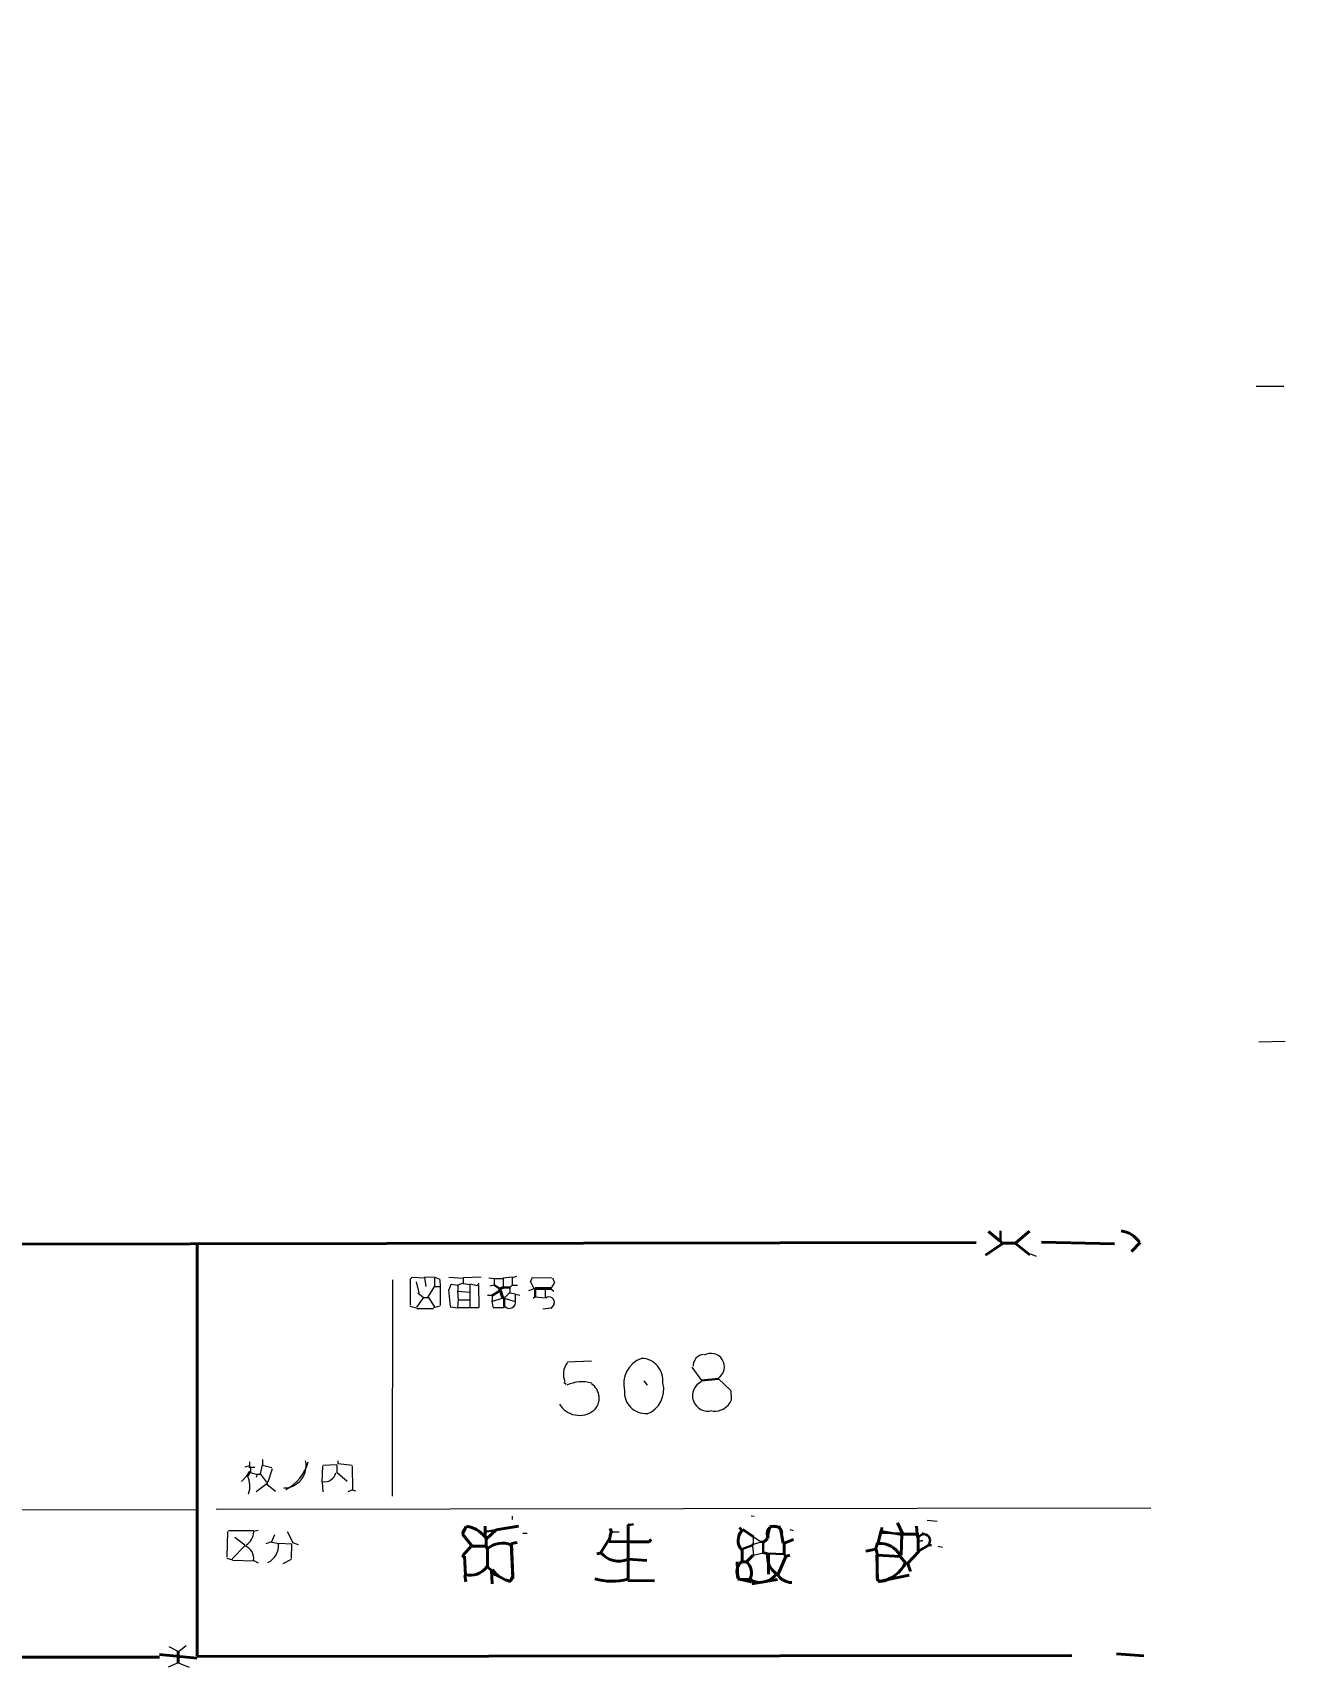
# Model space of a CAD drawing. Header units: millimetres. Extents: x -35814 to 127651, y -10134 to 104094.
# Drawn here: x 108517 to 127613, y -9977 to 14945 of the extents above; entities that cross this region are included whole.
import ezdxf

# ---------------------------------------------------------------- set-up
doc = ezdxf.new("R2010")
doc.units = ezdxf.units.MM
for name, color, linetype, lineweight in [('DIM_TEXT', 3, 'CONTINUOUS', 13), ('FRAME', 8, 'CONTINUOUS', 80), ('FRAME_TEXT', 8, 'CONTINUOUS', 25)]:
    doc.layers.add(name, color=color, linetype=linetype, lineweight=lineweight)
doc.styles.add('JP', font='msgothic.ttc')

msp = doc.modelspace()

# ---------------------------------------------------------------- linework, layer by layer
at = {"layer": 'FRAME', "lineweight": 20}
for p, q in [((127590, 9553), (127168, 9549)), ((127613, -435), (127208, -444)), ((114003, -4068), (114000, -7369)), ((125562, -7549), (111313, -7569))]:
    msp.add_line(p, q, dxfattribs=at)
at = {"layer": 'FRAME', "lineweight": 40}
for p, q in [((122899, -3501), (91329, -3557)), ((111026, -9806), (111026, -3526)), ((123896, -3497), (125010, -3519)), ((110450, -9822), (107175, -9822)), ((111024, -9813), (124361, -9796)), ((125038, -9772), (125459, -9802))]:
    msp.add_line(p, q, dxfattribs=at)
at = {"layer": 'FRAME', "lineweight": 15}
msp.add_line((111026, -7575), (90839, -7617), dxfattribs=at)
at = {"layer": 'FRAME_TEXT', "lineweight": 40}
for p, q in [((123090, -3335), (123269, -3479)), ((123273, -3476), (123290, -3509)), ((123715, -3327), (123503, -3505)), ((123295, -3522), (123043, -3693)), ((123288, -3511), (123507, -3511)), ((123502, -3518), (123721, -3687)), ((125401, -3502), (125269, -3636)), ((115639, -4203), (115639, -4237)), ((115689, -4185), (115640, -4205)), ((115648, -4234), (115680, -4337)), ((116179, -4204), (116331, -4204)), ((116331, -4204), (116416, -4204)), ((115673, -4339), (115706, -4339)), ((115125, -7829), (115068, -7942)), ((115068, -7947), (115215, -8128)), ((115416, -7826), (115415, -7978)), ((115584, -7882), (115437, -8017)), ((115922, -7827), (115584, -7882)), ((117336, -7910), (117305, -8046)), ((117322, -7861), (117342, -7910)), ((117591, -7795), (117608, -7812)), ((117593, -7809), (117593, -8063)), ((119295, -7846), (119331, -7895)), ((119343, -7878), (119507, -7987)), ((119712, -8012), (119748, -7842)), ((119756, -7826), (119919, -7843)), ((119916, -7861), (119959, -8083)), ((121453, -7893), (121406, -8080)), ((121460, -7844), (121459, -7894)), ((121702, -7773), (121777, -7939)), ((121765, -7945), (121759, -8267)), ((121763, -7945), (122000, -7945)), ((121992, -7827), (122000, -7945)), ((121996, -7946), (122012, -7997)), ((115207, -8126), (115080, -8270)), ((115213, -8130), (115432, -8130)), ((115413, -7980), (115431, -8013)), ((115429, -8132), (115447, -8165)), ((115432, -8012), (115432, -8130)), ((115449, -8164), (115449, -8452)), ((115811, -8093), (115838, -8621)), ((115815, -8097), (115836, -8588)), ((115904, -8076), (115819, -8091)), ((117296, -8040), (117177, -8225)), ((117306, -8059), (117593, -8065)), ((117593, -8063), (117914, -8063)), ((117593, -8063), (117593, -8334)), ((117948, -8029), (117914, -8063)), ((119332, -8182), (119332, -8368)), ((119656, -8067), (119717, -8016)), ((119974, -8080), (119973, -8250)), ((120115, -8029), (119976, -8085)), ((121373, -8174), (121221, -8208)), ((121398, -8078), (121368, -8180)), ((121377, -8182), (121395, -8266)), ((122028, -8210), (121855, -8393)), ((122016, -7996), (122016, -8047)), ((122016, -8047), (122016, -8199)), ((122182, -8109), (122019, -8204)), ((115061, -8283), (115094, -8283)), ((115099, -8282), (115115, -8570)), ((115451, -8449), (115518, -8501)), ((117187, -8230), (117120, -8248)), ((117593, -8329), (117880, -8350)), ((117593, -8351), (117593, -8639)), ((119255, -8368), (119267, -8622)), ((119332, -8368), (119399, -8368)), ((119501, -8267), (119399, -8368)), ((119653, -8229), (119721, -8246)), ((119737, -8245), (119737, -8557)), ((120001, -8288), (119883, -8559)), ((119975, -8249), (119993, -8282)), ((120058, -8268), (119991, -8286)), ((121386, -8267), (121396, -8656)), ((121392, -8267), (121391, -8622)), ((121391, -8268), (121746, -8289)), ((121742, -8287), (121829, -8387)), ((121854, -8383), (121900, -8514)), ((115107, -8571), (115121, -8673)), ((115514, -8503), (115522, -8706)), ((115827, -8622), (115788, -8668)), ((115839, -8589), (115805, -8656)), ((117592, -8652), (117998, -8661)), ((119268, -8627), (119469, -8676)), ((119269, -8633), (119466, -8641)), ((119468, -8638), (119486, -8671)), ((119872, -8639), (119483, -8707)), ((121387, -8626), (121438, -8677)), ((121411, -8671), (121878, -8572)), ((110452, -9783), (111021, -9836)), ((110737, -9738), (110737, -9907))]:
    msp.add_line(p, q, dxfattribs=at)
at = {"layer": 'FRAME_TEXT', "lineweight": 30}
for p, q in [((123271, -3324), (123271, -3477)), ((115638, -4236), (115522, -4307)), ((115556, -4151), (115638, -4205)), ((115690, -4187), (115791, -4187)), ((116179, -4204), (116179, -4322)), ((115706, -4339), (115706, -4491)), ((118980, -5577), (118710, -5603)), ((111818, -6914), (111835, -6931)), ((111834, -6993), (111786, -7063)), ((115922, -7827), (115409, -7911)), ((117678, -7793), (117611, -7811)), ((121458, -7901), (121761, -7957)), ((122026, -7945), (121459, -7928)), ((119480, -8120), (119330, -8175)), ((119499, -8096), (119481, -8130)), ((119602, -8063), (119653, -8063)), ((119653, -8063), (119653, -8233)), ((122185, -8115), (122219, -8115)), ((119721, -8242), (119973, -8252)), ((115784, -8672), (115500, -8538))]:
    msp.add_line(p, q, dxfattribs=at)
at = {"layer": 'FRAME_TEXT', "lineweight": 15}
for p, q in [((123729, -3674), (123813, -3707)), ((114303, -4031), (114269, -4065)), ((114272, -4068), (114271, -4457)), ((114491, -4043), (114306, -4033)), ((114361, -4100), (114406, -4266)), ((114488, -4035), (114509, -4169)), ((114492, -4024), (114643, -4031)), ((114641, -4168), (114538, -4337)), ((114643, -4034), (114643, -4169)), ((114643, -4169), (114727, -4169)), ((114646, -4028), (114725, -4060)), ((114725, -4068), (114728, -4169)), ((114727, -4169), (114727, -4457)), ((114858, -4221), (114882, -4474)), ((114893, -4140), (114861, -4220)), ((114863, -4031), (115083, -4042)), ((114997, -4155), (114896, -4142)), ((114998, -4153), (114997, -4237)), ((115081, -4126), (115183, -4139)), ((115352, -4031), (115082, -4041)), ((115183, -4136), (115183, -4254)), ((115184, -4133), (115301, -4155)), ((115317, -4118), (115299, -4151)), ((115313, -4152), (115320, -4491)), ((115470, -4038), (115555, -4047)), ((115554, -4149), (115486, -4165)), ((115825, -4031), (115689, -4042)), ((115825, -4153), (115909, -4153)), ((115893, -4021), (115826, -4038)), ((116105, -4099), (116136, -4030)), ((116163, -4203), (116109, -4103)), ((116146, -4037), (116433, -4036)), ((116331, -4204), (116331, -4339)), ((116468, -4120), (116414, -4202)), ((116441, -4037), (116473, -4116)), ((114268, -4472), (114371, -4498)), ((114391, -4269), (114476, -4337)), ((114546, -4336), (114641, -4481)), ((114731, -4472), (114627, -4498)), ((114884, -4483), (114997, -4494)), ((114994, -4237), (115006, -4373)), ((115006, -4372), (114994, -4491)), ((114997, -4241), (115183, -4259)), ((115014, -4373), (115183, -4373)), ((115517, -4390), (115530, -4487)), ((115876, -4286), (115943, -4304)), ((116469, -4443), (116418, -4505)), ((114373, -4505), (114626, -4505)), ((114997, -4491), (115183, -4491)), ((115183, -4491), (115318, -4491)), ((115537, -4489), (115706, -4492)), ((116415, -4503), (116296, -4518)), ((117834, -5607), (117886, -5674)), ((111837, -6928), (111905, -6928)), ((112023, -6810), (112023, -6894)), ((112023, -6894), (112162, -6931)), ((112170, -6949), (112104, -7152)), ((112938, -6911), (112924, -7148)), ((113154, -6892), (112940, -6900)), ((113172, -6871), (113387, -6894)), ((113390, -6911), (113391, -7267)), ((111783, -7060), (111699, -7144)), ((111835, -7005), (111937, -7037)), ((112089, -7180), (111923, -7302)), ((111942, -7031), (111926, -7082)), ((112087, -7186), (112218, -7293)), ((112930, -7149), (112940, -7301)), ((113161, -7006), (113314, -7139)), ((113389, -7271), (113440, -7287)), ((115829, -7674), (115829, -7724)), ((119468, -7667), (119518, -7673)), ((111488, -7909), (111479, -8299)), ((111887, -7895), (111504, -7895)), ((111954, -7891), (111887, -7909)), ((112205, -7960), (112157, -8062)), ((112397, -7908), (112485, -8075)), ((115990, -7934), (116057, -7932)), ((120059, -7874), (120110, -7890)), ((122076, -7922), (122190, -7987)), ((122153, -7735), (122305, -7750)), ((111759, -8120), (111557, -8325)), ((111599, -7995), (111754, -8110)), ((112276, -8082), (112461, -8095)), ((119489, -8131), (119504, -8266)), ((119605, -8073), (119503, -8104)), ((122090, -8047), (122067, -8047)), ((122321, -8129), (122388, -8147)), ((111477, -8311), (111564, -8340)), ((111566, -8346), (111887, -8352)), ((111887, -8349), (111954, -8385)), ((119654, -8239), (119502, -8272)), ((110737, -9907), (110585, -9976))]:
    msp.add_line(p, q, dxfattribs=at)
at = {"layer": 'FRAME_TEXT', "lineweight": 20}
for p, q in [((115082, -4118), (114998, -4153)), ((115082, -4051), (115082, -4119)), ((115555, -4051), (115690, -4051)), ((115555, -4051), (115555, -4153)), ((115690, -4051), (115690, -4187)), ((115825, -4153), (115791, -4187)), ((115791, -4187), (115791, -4271)), ((115825, -4034), (115825, -4153)), ((116164, -4209), (116078, -4238)), ((116414, -4205), (116463, -4241)), ((114473, -4338), (114369, -4488)), ((114474, -4339), (114542, -4339)), ((115183, -4254), (115183, -4373)), ((115183, -4373), (115183, -4491)), ((115453, -4305), (115521, -4305)), ((115521, -4305), (115521, -4390)), ((115677, -4355), (115524, -4401)), ((115786, -4266), (115719, -4334)), ((115719, -4355), (115872, -4401)), ((115792, -4268), (115876, -4283)), ((115875, -4288), (115875, -4390)), ((116175, -4319), (116145, -4356)), ((116179, -4331), (116331, -4342)), ((117038, -5308), (116667, -5326)), ((118566, -5400), (118714, -5606)), ((116614, -5628), (116648, -5662)), ((118975, -5581), (119158, -5757)), ((119160, -5761), (119168, -5897)), ((111820, -6908), (111752, -6924)), ((111821, -6843), (111821, -6911)), ((111837, -6928), (111837, -6996)), ((112015, -6892), (111984, -7028)), ((113154, -6894), (113154, -7013)), ((113171, -6827), (113171, -6878)), ((111939, -7030), (111989, -7030)), ((111989, -7030), (112083, -7154)), ((112090, -7148), (112090, -7182)), ((113391, -7269), (113324, -7303)), ((117340, -7911), (117458, -7911)), ((112158, -8065), (112073, -8097)), ((112156, -8067), (112276, -8092)), ((112463, -8096), (112456, -8316)), ((112480, -8073), (112565, -8106)), ((119501, -7996), (119501, -8097)), ((119506, -7988), (119608, -8055)), ((122016, -8047), (122067, -8047)), ((112458, -8333), (112333, -8399)), ((110592, -9658), (110739, -9734)), ((110855, -9652), (110739, -9741)), ((110737, -9907), (110905, -9977))]:
    msp.add_line(p, q, dxfattribs=at)
at = {"layer": 'FRAME_TEXT', "lineweight": 40}
for centre, radius, start, end in [((125051, -3726), 408, 34.2129, 81.5343), ((115088, -8220), 395, 36.4273, 84.0501), ((119490, -8044), 219, 136.602, 221.0751), ((119825, -7936), 111, 4.5464, 216.2022), ((115681, -8440), 356, 67.882, 130.0806), ((121440, -8423), 334, 27.057, 95.2851), ((115187, -8259), 315, 256.3312, 323.6249), ((117454, -8007), 352, 220.2655, 291.9797), ((119453, -8518), 200, 129.1041, 209.5567), ((119243, -8538), 232, 335.6831, 47.4538), ((120037, -8289), 318, 172.924, 235.526), ((121355, -8158), 520, 279.5433, 334.3936), ((115866, -8254), 413, 215.4607, 261.0516), ((117347, -7767), 898, 253.0187, 285.7265), ((119603, -8372), 311, 248.3332, 324.034), ((120094, -8427), 259, 209.7353, 269.2922)]:
    msp.add_arc(centre, radius, start, end, dxfattribs=at)
at = {"layer": 'FRAME_TEXT', "lineweight": 20}
for centre, radius, start, end in [((115785, -4412), 93.4, 224.8653, 14.2062), ((118762, -5384), 178, 95.4792, 181.3964), ((118857, -5397), 206, 304.7325, 120.0579), ((116897, -5508), 289, 143.3747, 202.777), ((117931, -5652), 405, 109.1181, 195.1439), ((117793, -5600), 332, 352.8532, 89.0164), ((116889, -6148), 524, 73.3598, 116.0402), ((116896, -5873), 258, 312.356, 57.59), ((117743, -5745), 395, 291.1861, 14.6055), ((118812, -5836), 236, 114.1582, 285.044), ((116851, -5779), 357, 211.4163, 307.5841), ((117860, -5784), 322, 175.9937, 274.009), ((118915, -5801), 272, 262.6436, 339.1623), ((112345, -6902), 341, 269.8392, 11.9693)]:
    msp.add_arc(centre, radius, start, end, dxfattribs=at)
at = {"layer": 'FRAME_TEXT', "lineweight": 15}
for centre, radius, start, end in [((116391, -4408), 79.3, 336.5465, 130.9609), ((112067, -6668), 674, 297.3692, 344.8052), ((111490, -7218), 339, 340.6653, 27.5328), ((112969, -6980), 170, 258.319, 349.8077), ((111630, -7900), 257, 302.9753, 357.7681), ((111681, -8319), 207, 351.4851, 66.9954), ((111975, -8118), 291, 296.2371, 4.0887)]:
    msp.add_arc(centre, radius, start, end, dxfattribs=at)
at = {"layer": 'FRAME_TEXT', "lineweight": 30}
for centre, radius, start, end in [((115172, -7925), 95.7, 40.8935, 214.7662), ((122105, -8042), 92.6, 317.8879, 152.5634)]:
    msp.add_arc(centre, radius, start, end, dxfattribs=at)

# ---------------------------------------------------------------- texts
at = {"layer": 'DIM_TEXT', "style": 'JP', "width": 1.435313}
msp.add_text('44500', height=692.8, rotation=43.6082, dxfattribs=at).set_placement((107318, 14326))

doc.saveas('drawing.dxf')
